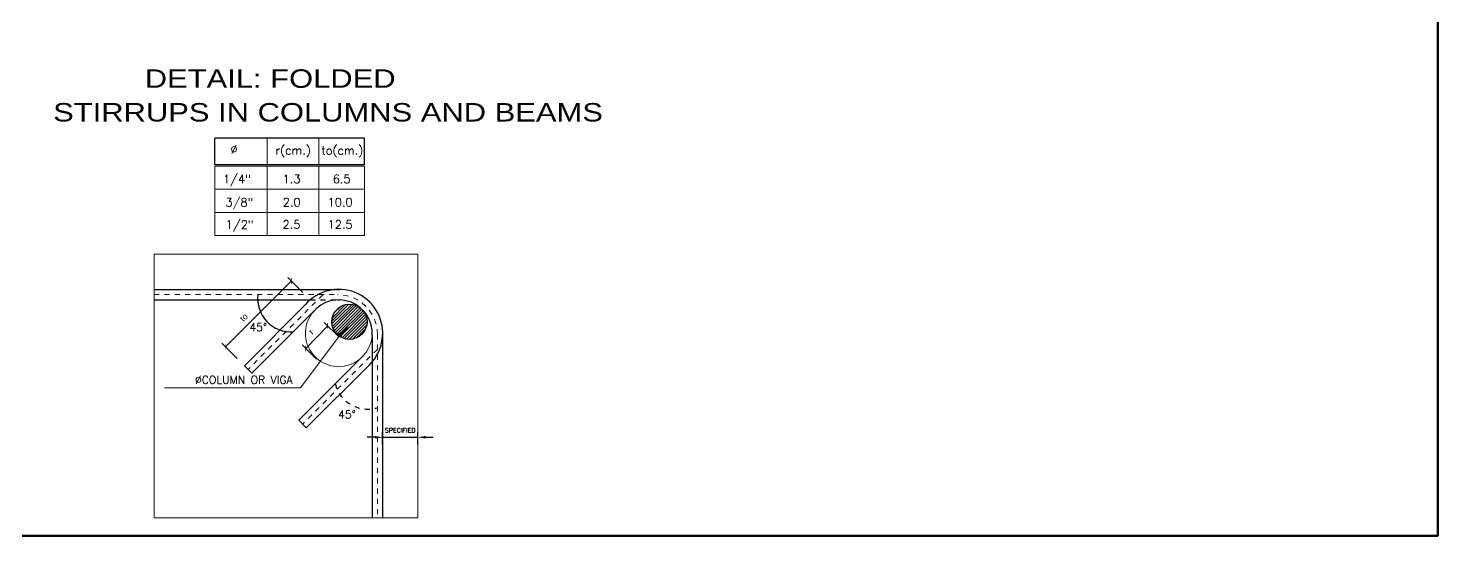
# Model space of a CAD drawing. Header units: millimetres. Extents: x 565 to 912, y 163 to 192.
# Drawn here: x 670.92 to 698.32, y 163.22 to 173.09 of the extents above; entities that cross this region are included whole.
import ezdxf
from ezdxf.enums import TextEntityAlignment as Align

# ---------------------------------------------------------------- set-up
doc = ezdxf.new("R2010")
doc.units = ezdxf.units.MM
doc.header["$LTSCALE"] = 0.0125
doc.linetypes.add('DASHED2', pattern=[9.525, 6.35, -3.175])
doc.linetypes.add('HIDDEN2', pattern=[0.1875, 0.125, -0.0625])
for name, color, linetype, lineweight in [('COL', 90, 'Continuous', 60), ('COTAS', 9, 'Continuous', 9), ('cotas_v', 130, 'Continuous', 20), ('MARKO', 186, 'Continuous', 80), ('proy', 254, 'Continuous', 0), ('PROYECCCIONES', 9, 'DASHED2', 9)]:
    doc.layers.add(name, color=color, linetype=linetype, lineweight=lineweight)
doc.layers.add('FIERROS', color=4, linetype='Continuous')
doc.layers.add('TRAZO', color=7, linetype='Continuous')
doc.styles.add('ARIAL', font='arial.ttf')
doc.styles.add('ROMANS', font='romans.shx')
doc.dimstyles.new('1-25', dxfattribs={"dimtxt": 0.12, "dimasz": 0.08, "dimexe": 0.1, "dimexo": 0.2, "dimgap": 0.09, "dimtad": 1, "dimlfac": 0.333333, "dimzin": 4, "dimdsep": 46, "dimtxsty": 'ARIAL', "dimblk": 'ARCHTICK', "dimcen": 0.07, "dimclrd": 1, "dimclre": 1, "dimclrt": 256, "dimadec": 0, "dimazin": 0, "dimtfac": 1, "dimtix": 1, "dimtmove": 0, "dimatfit": 3, "dimldrblk": 'ARCHTICK', "dimfxl": 0, "dimtolj": 1, "dimtzin": 0, "dimlwd": 0, "dimlwe": 5, "dimarcsym": 0})
doc.dimstyles.new('FLECHA', dxfattribs={"dimtxt": 0.09, "dimasz": 0.08, "dimexe": 0.1, "dimexo": 0.2, "dimgap": 0.09, "dimtad": 1, "dimdec": 4, "dimlfac": 0.5, "dimzin": 4, "dimdsep": 46, "dimtxsty": 'Standard', "dimcen": 0.07, "dimclrt": 3, "dimadec": 0, "dimazin": 0, "dimtfac": 1.111111, "dimtdec": 4, "dimtix": 1, "dimtmove": 0, "dimatfit": 3, "dimfxl": 0, "dimtolj": 1, "dimtzin": 0, "dimarcsym": 0})

# ---------------------------------------------------------------- blocks, each defined once
blk = doc.blocks.new('_ARCHTICK')
at = {"color": 0, "linetype": 'ByBlock', "const_width": 0.15}
blk.add_lwpolyline([(-0.5, -0.5), (0.5, 0.5)], dxfattribs=at)
blk = doc.blocks.new('*D364')
at = {"layer": 'COTAS', "color": 1, "lineweight": 5, "transparency": 16777216}
for p, q in [((676.264, 167.945), (675.968, 168.242)), ((674.984, 166.667), (674.688, 166.964))]:
    blk.add_line(p, q, dxfattribs=at)
at = {"layer": 'COTAS', "color": 1, "lineweight": 0, "transparency": 16777216}
blk.add_line((674.759, 166.893), (676.038, 168.171), dxfattribs=at)
at = {"layer": 'Defpoints', "color": 0, "transparency": 16777216}
for p in [(676.038, 168.171), (676.405, 167.804), (675.125, 166.526)]:
    blk.add_point(p, dxfattribs=at)
at = {"layer": 'COTAS', "color": 1, "lineweight": 0, "transparency": 16777216, "xscale": 0.08, "yscale": 0.08, "zscale": 0.08}
for p, rotation in [((676.038, 168.171), 44.95851848319872), ((674.759, 166.893), 224.9585184831987)]:
    blk.add_blockref('_ARCHTICK', p, dxfattribs=dict(at, rotation=rotation))
at = {"layer": 'COTAS', "transparency": 16777216, "insert": (675.116, 167.463), "char_height": 0.12, "attachment_point": 5, "rotation": 44.9585, "style": 'ARIAL'}
blk.add_mtext('\\A1;to', dxfattribs=at)
blk = doc.blocks.new('*D365')
at = {"layer": 'COTAS', "color": 1, "lineweight": 0, "transparency": 16777216}
blk.add_line((676.317, 166.861), (676.747, 167.297), dxfattribs=at)
at = {"layer": 'COTAS', "color": 1, "lineweight": 5, "transparency": 16777216}
for p, q in [((676.956, 167.091), (676.676, 167.367)), ((676.527, 166.655), (676.246, 166.932))]:
    blk.add_line(p, q, dxfattribs=at)
at = {"layer": 'Defpoints', "color": 0, "transparency": 16777216}
for p in [(676.747, 167.297), (677.099, 166.95), (676.669, 166.514)]:
    blk.add_point(p, dxfattribs=at)
at = {"layer": 'COTAS', "color": 1, "lineweight": 0, "transparency": 16777216, "xscale": 0.08, "yscale": 0.08, "zscale": 0.08}
for p, rotation in [((676.747, 167.297), 45.38940253824343), ((676.317, 166.861), 225.3894025382434)]:
    blk.add_blockref('_ARCHTICK', p, dxfattribs=dict(at, rotation=rotation))
at = {"layer": 'COTAS', "transparency": 16777216, "insert": (676.425, 167.185), "char_height": 0.12, "attachment_point": 5, "rotation": 45.3894, "style": 'ARIAL'}
blk.add_mtext('\\A1;r', dxfattribs=at)
blk = doc.blocks.new('*X363')
at = {"color": 0}
for p, q in [((34.641, 14.052), (34.834, 14.245)), ((34.642, 14.02), (34.866, 14.243)), ((34.646, 14.09), (34.795, 14.24)), ((34.648, 13.992), (34.894, 14.238)), ((34.657, 13.967), (34.919, 14.229)), ((34.668, 13.944), (34.941, 14.218)), ((34.668, 14.146), (34.739, 14.217)), ((34.681, 13.924), (34.962, 14.204)), ((34.697, 13.906), (34.98, 14.189)), ((34.714, 13.89), (34.996, 14.171)), ((34.734, 13.876), (35.01, 14.152)), ((34.756, 13.864), (35.022, 14.13)), ((34.78, 13.855), (35.031, 14.106)), ((34.807, 13.848), (35.038, 14.079)), ((34.837, 13.845), (35.041, 14.049)), ((34.874, 13.848), (35.038, 14.012)), ((34.921, 13.862), (35.024, 13.964))]:
    blk.add_line(p, q, dxfattribs=at)
blk = doc.blocks.new('*D366')
at = {"layer": 'COTAS', "color": 0, "lineweight": -2, "transparency": 16777216}
for p, q in [((677.813, 164.995), (677.813, 165.234)), ((678.496, 164.995), (678.496, 165.234)), ((677.663, 165.134), (677.513, 165.134)), ((677.813, 165.134), (678.496, 165.134)), ((678.646, 165.134), (678.796, 165.134))]:
    blk.add_line(p, q, dxfattribs=at)
at = {"layer": 'COTAS', "color": 0, "transparency": 16777216}
for points in [[(677.663, 165.159), (677.663, 165.109), (677.813, 165.134)], [(678.646, 165.159), (678.646, 165.109), (678.496, 165.134)]]:
    blk.add_solid(points, dxfattribs=at)
at = {"layer": 'Defpoints', "color": 0, "transparency": 16777216}
for p in [(678.496, 165.134), (677.813, 164.795), (678.496, 164.795)]:
    blk.add_point(p, dxfattribs=at)
at = {"layer": 'COTAS', "color": 3, "transparency": 16777216, "insert": (678.154, 165.269), "char_height": 0.09, "attachment_point": 5, "style": 'ROMANS'}
blk.add_mtext('\\A1;SPECIFIED', dxfattribs=at)

msp = doc.modelspace()

# ---------------------------------------------------------------- linework, layer by layer
at = {"layer": 'COTAS'}
for p, q in [((676.96502, 167.10119), (676.21715, 166.09676)), ((676.21715, 166.09676), (673.57319, 166.09676))]:
    msp.add_line(p, q, dxfattribs=at)
msp.add_arc((676.96058, 167.15515), 0.64888, 138.700468, 4.118733, dxfattribs=at)
msp.add_solid([(676.93283, 167.1334), (676.99721, 167.06899), (677.15827, 167.29432)], dxfattribs=at)
at = {"layer": 'cotas_v'}
for p, q in [((675.57032, 170.4274), (675.57032, 170.94987)), ((676.57194, 170.4274), (676.57194, 170.94987)), ((677.45563, 170.40561), (674.55297, 170.40561)), ((674.55434, 169.05561), (674.55297, 170.40561)), ((675.57032, 170.40561), (675.57032, 169.05561)), ((676.57331, 169.05561), (676.57194, 170.40561)), ((677.4587, 169.05561), (677.45734, 170.40561)), ((677.45734, 169.95561), (674.55469, 169.95561)), ((677.45734, 169.50561), (674.55469, 169.50561)), ((677.4587, 169.05561), (674.55434, 169.05561)), ((673.37328, 168.69154), (678.49601, 168.69154)), ((673.37328, 163.56881), (673.37328, 168.69154)), ((678.49601, 168.69154), (678.49601, 163.56881)), ((678.49601, 163.56881), (673.37328, 163.56881))]:
    msp.add_line(p, q, dxfattribs=at)
at = {"layer": 'FIERROS'}
for p, q in [((673.37328, 168.00851), (676.98766, 168.00851)), ((673.37328, 167.8036), (676.40519, 167.8036)), ((676.33964, 167.73748), (675.12529, 166.52555)), ((676.48439, 167.59244), (675.27004, 166.38052)), ((677.60807, 167.11263), (677.60807, 163.56881)), ((677.81298, 167.20393), (677.81298, 163.56881)), ((677.3986, 166.67641), (676.18424, 165.46448)), ((675.12529, 166.52555), (675.27004, 166.38052)), ((677.54334, 166.53137), (676.32899, 165.31944))]:
    msp.add_line(p, q, dxfattribs=at)
msp.add_circle((677.1679, 167.37861), 0.34152, dxfattribs=at)
for radius, start, end in [(0.85379, 356.724627, 139.725342), (0.64888, 356.242728, 140.429268), (0.85379, 319.3204, 356.724627)]:
    msp.add_arc((676.96058, 167.15515), radius, start, end, dxfattribs=at)
at = {"layer": 'MARKO'}
msp.add_lwpolyline([(634.72436, 191.71852), (634.72436, 163.21852), (698.31762, 163.21852), (698.31762, 191.71852)], close=True, dxfattribs=at)
at = {"layer": 'PROYECCCIONES', "ltscale": 0.5}
for p, q in [((673.37328, 167.90605), (676.94211, 167.90605)), ((676.65157, 167.90404), (675.19766, 166.45303)), ((677.71052, 167.13764), (677.71052, 163.56881)), ((677.71052, 166.84297), (676.25662, 165.39196))]:
    msp.add_line(p, q, dxfattribs=at)
msp.add_arc((676.94211, 167.13764), 0.76841, 0, 90, dxfattribs=at)
at = {"layer": 'TRAZO', "color": 5}
for p, q in [((677.45734, 170.94987), (674.55297, 170.94987)), ((674.55297, 170.4274), (674.55297, 170.94987)), ((677.45734, 170.4274), (677.45734, 170.94987)), ((677.45563, 170.4274), (674.55297, 170.4274))]:
    msp.add_line(p, q, dxfattribs=at)
at = {"layer": 'TRAZO', "linetype": 'HIDDEN2', "ltscale": 0.075}
msp.add_line((676.40519, 167.8036), (676.93699, 167.8036), dxfattribs=at)
at = {"layer": 'TRAZO'}
for p, q in [((676.93699, 167.8036), (676.98418, 167.8036)), ((676.18424, 165.46448), (676.32899, 165.31944))]:
    msp.add_line(p, q, dxfattribs=at)
for centre, radius, start, end in [((676.03148, 167.8331), 0.64888, 173.544613, 274.018542), ((676.96058, 167.15515), 0.85379, 312.775224, 319.3204)]:
    msp.add_arc(centre, radius, start, end, dxfattribs=at)
at = {"layer": 'TRAZO', "linetype": 'HIDDEN2', "ltscale": 0.075}
msp.add_arc((677.521, 166.32982), 0.64888, 194.190488, 286.982544, dxfattribs=at)

# ---------------------------------------------------------------- block references
at = {"layer": 'proy', "xscale": 1.707577747457435, "yscale": 1.707577747457435, "zscale": 1.707577747457435}
msp.add_blockref('*X363', (617.67458, 143.39565), dxfattribs=at)

# ---------------------------------------------------------------- texts
at = {"layer": 'COL', "style": 'ARIAL', "width": 1.2}
for s, p in [('DETAIL: FOLDED', (673.1899, 171.92715)), ('STIRRUPS IN COLUMNS AND BEAMS', (671.4099, 171.2716))]:
    msp.add_text(s, height=0.3584681, dxfattribs=at).set_placement(p)
at = {"layer": 'COTAS', "color": 4, "style": 'ROMANS'}
for s, p in [('%%C', (674.85467, 170.651)), ('r(cm.)', (675.73059, 170.62993)), ('to(cm.)', (676.6232, 170.62993))]:
    msp.add_text(s, height=0.162, dxfattribs=at).set_placement(p)
at = {"layer": 'COTAS', "color": 3, "style": 'ROMANS'}
for s, p in [('1/4"', (674.70908, 170.072)), ('1.3', (675.87108, 170.07378)), ('6.5', (676.84217, 170.07378)), ('3/8"', (674.7599, 169.61927)), ('2.0', (675.87279, 169.6216)), ('10.0', (676.74432, 169.6216)), ('1/2"', (674.76351, 169.18808)), (' 2.5', (675.75682, 169.18912)), ('12.5', (676.74432, 169.18912))]:
    msp.add_text(s, height=0.162, dxfattribs=at).set_placement(p)
for s, p in [('45%%D', (675.5649, 167.27313)), ('%%CCOLUMN OR VIGA', (676.06346, 166.25045)), ('45%%D', (677.29039, 165.57825))]:
    msp.add_text(s, height=0.153682, dxfattribs=at).set_placement(p, align=Align.MIDDLE_RIGHT)

# ---------------------------------------------------------------- dimensions: what is measured, and where the dimension line sits
at = {"layer": 'COTAS'}
for base, p1, p2, angle, text, picture, middle in [((676.0385, 168.17082), (675.12529, 166.52555), (676.40519, 167.8036), 44.958518, 'to', '*D364', (675.22297, 167.35647)), ((676.74721, 167.29714), (676.66895, 166.51444), (677.09886, 166.95024), 45.389403, 'r', '*D365', (676.53225, 167.07924))]:
    dim = msp.add_linear_dim(base=base, p1=p1, p2=p2, angle=angle, text=text, dimstyle='1-25', dxfattribs=at)
    dim.commit()
    dim.dimension.update_dxf_attribs({"geometry": picture, "text_midpoint": middle, "dimtype": 161})
dim = msp.add_linear_dim(base=(678.49601, 165.13443), p1=(677.81298, 164.79545), p2=(678.49601, 164.79545), text='SPECIFIED', dimstyle='FLECHA', override={"dimasz": 0.15, "dimtxsty": 'ROMANS'}, dxfattribs=at)
dim.commit()
dim.dimension.update_dxf_attribs({"geometry": '*D366', "text_midpoint": (678.15449, 165.26943)})

doc.saveas('drawing.dxf')
